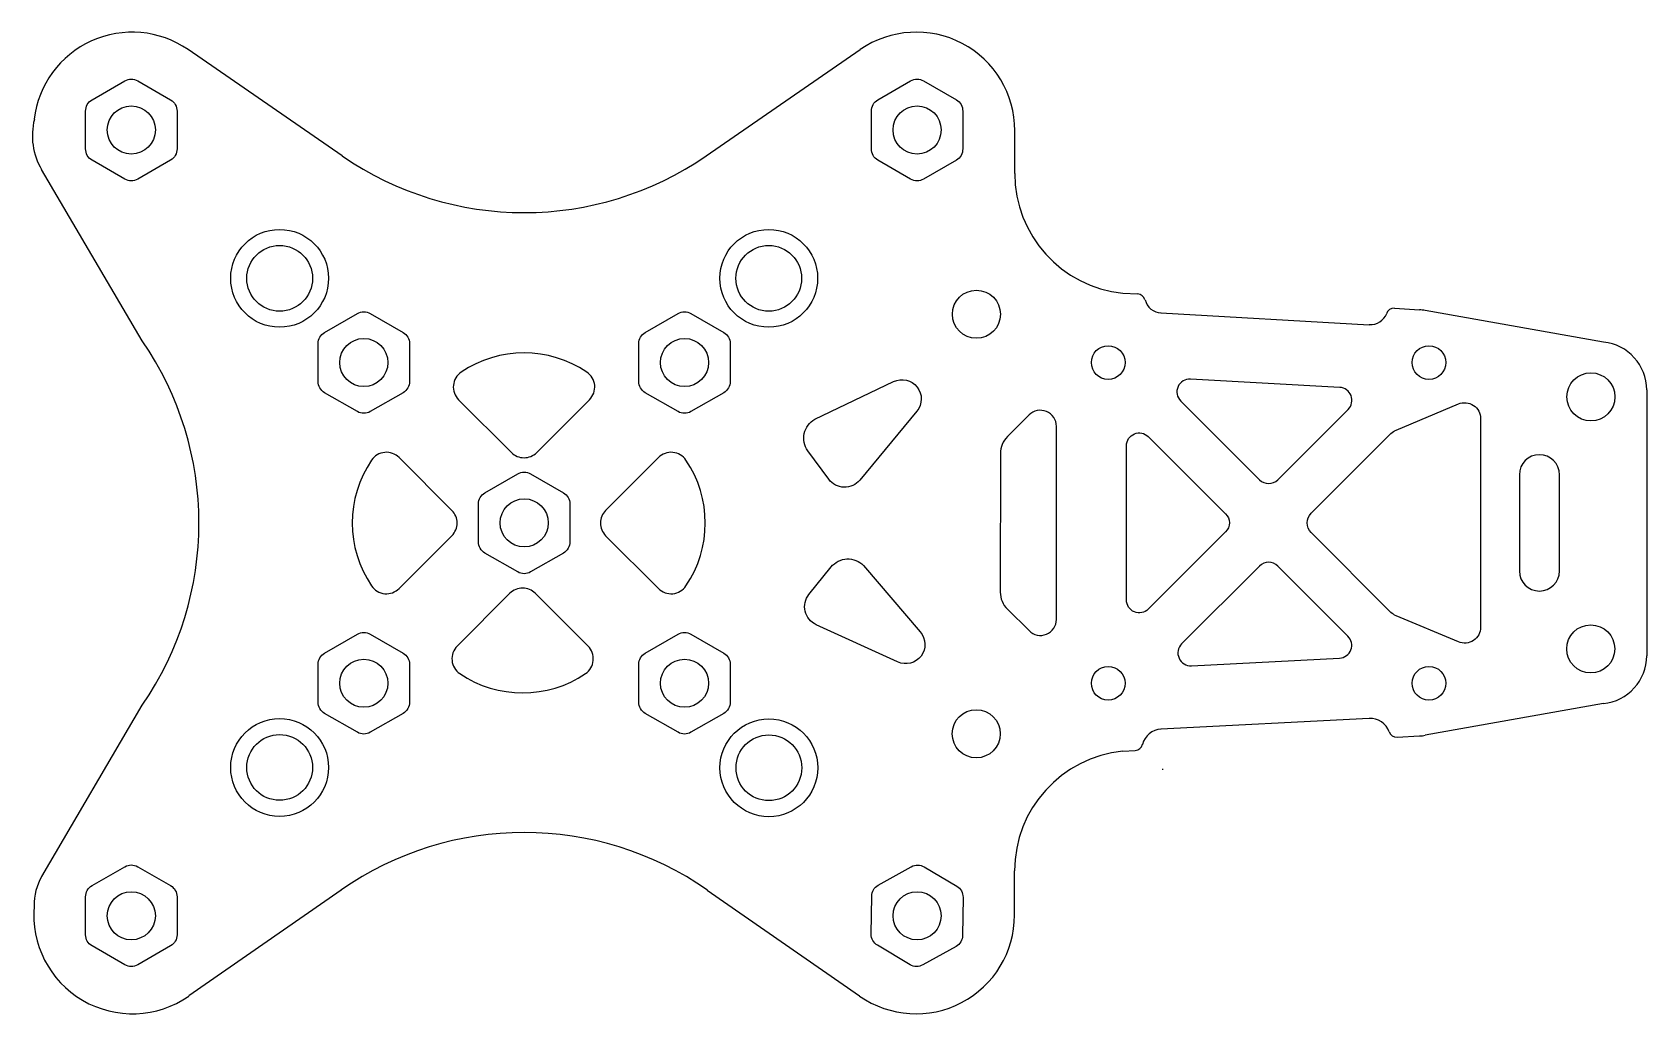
# Model space of a CAD drawing. Header units: millimetres. Extents: x -31 to 70, y -31 to 31.
import ezdxf

# ---------------------------------------------------------------- set-up
doc = ezdxf.new("R2010")
doc.units = ezdxf.units.MM
doc.layers.get('0').update_dxf_attribs({"linetype": 'CONTINUOUS'})

msp = doc.modelspace()

# ---------------------------------------------------------------- linework, layer by layer
for p, q in [((-11.35, 22.88), (-20.96, 29.51)), ((11.35, 22.88), (20.96, 29.51)), ((30.59, 21.79), (30.59, 24.44)), ((-23.83, 11.36), (-30.1, 22.03)), ((37.33, 14.33), (38.26, 14.28)), ((39.71, 13.09), (52.69, 12.36)), ((54.27, 13.38), (55.84, 13.29)), ((67.3, 11.27), (56.18, 13.25)), ((29.7, 13.01), (29.7, 13.01)), ((70, 8.29), (70, -8.28)), ((-30.08, -22.04), (-23.83, -11.37)), ((67.3, -11.27), (56.19, -13.24)), ((52.69, -12.19), (39.71, -12.86)), ((54.43, -13.36), (55.83, -13.28)), ((37.34, -14.23), (38.1, -14.19)), ((30.58, -24.46), (30.58, -21.69)), ((-11.42, -22.9), (-20.92, -29.5)), ((11.42, -22.9), (20.92, -29.5))]:
    msp.add_line(p, q)
for points in [[(-24.1, 27.56), (-22.05, 26.38, -0.267949), (-21.65, 25.68), (-21.65, 23.32, -0.267949), (-22.05, 22.62), (-24.1, 21.44, -0.267949), (-24.9, 21.44), (-26.95, 22.62, -0.267949), (-27.35, 23.32), (-27.35, 25.68, -0.267949), (-26.95, 26.38), (-24.9, 27.56, -0.267949)], [(24.1, 21.44), (22.05, 22.62, -0.267949), (21.65, 23.32), (21.65, 25.68, -0.267949), (22.05, 26.38), (24.1, 27.56, -0.267949), (24.9, 27.56), (26.95, 26.38, -0.267949), (27.35, 25.68), (27.35, 23.32, -0.267949), (26.95, 22.62), (24.9, 21.44, -0.267949)], [(-10.4, 6.94), (-12.45, 8.12, -0.267949), (-12.85, 8.82), (-12.85, 11.18, -0.267949), (-12.45, 11.88), (-10.4, 13.06, -0.267949), (-9.6, 13.06), (-7.55, 11.88, -0.267949), (-7.15, 11.18), (-7.15, 8.82, -0.267949), (-7.55, 8.12), (-9.6, 6.94, -0.267949)], [(9.6, 6.94), (7.55, 8.12, -0.267949), (7.15, 8.82), (7.15, 11.18, -0.267949), (7.55, 11.88), (9.6, 13.06, -0.267949), (10.4, 13.06), (12.45, 11.88, -0.267949), (12.85, 11.18), (12.85, 8.82, -0.267949), (12.45, 8.12), (10.4, 6.94, -0.267949)], [(3.91, 9.4, 0.305916), (-3.93, 9.4, 0.471527), (-4.09, 7.68), (-0.8, 4.39, 0.414214), (0.78, 4.39), (4.07, 7.68, 0.471527)], [(17.69, 4.49, -0.450736), (18.13, 6.47), (23.04, 8.81, -0.803469), (24.49, 6.97), (20.93, 2.67, -0.489075), (18.99, 2.72)], [(46.99, 2.69), (51.38, 7.08, 0.648051), (50.86, 8.45), (41.55, 8.97, 0.688687), (40.94, 7.6), (45.86, 2.69, 0.414214)], [(59.64, 0), (59.64, -6.5, -0.535775), (58.26, -7.42), (54.37, -5.79, -0.097499), (54.05, -5.58), (49.07, -0.6, -0.414214), (49.07, 0.6), (54.05, 5.58, -0.097499), (54.37, 5.79), (58.26, 7.42, -0.535775), (59.64, 6.5)], [(30.14, 5.38, 0.198777), (29.7, 4.32), (29.69, -4.31, 0.199047), (30.13, -5.38), (31.48, -6.72, 0.668179), (33.19, -6.02), (33.19, 6.02, 0.668179), (31.48, 6.73)], [(38.92, 5.38), (43.74, 0.57, -0.414214), (43.74, -0.56), (38.92, -5.38, -0.668179), (37.56, -4.81), (37.56, 4.82, -0.668179)], [(-9.52, -3.93, 0.471517), (-7.8, -4.09), (-4.51, -0.8, 0.414214), (-4.51, 0.78), (-7.8, 4.07, 0.471538), (-9.52, 3.91, 0.305916)], [(10.09, -3.93, 0.305916), (10.09, 3.91, 0.471517), (8.37, 4.07), (5.08, 0.78, 0.414214), (5.08, -0.8), (8.37, -4.09, 0.471538)], [(64.56, -3), (64.56, 3, 1), (62.06, 3), (62.06, -3, 1)], [(-0.4, -3.06), (-2.45, -1.88, -0.267949), (-2.85, -1.18), (-2.85, 1.18, -0.267949), (-2.45, 1.88), (-0.4, 3.06, -0.267949), (0.4, 3.06), (2.45, 1.88, -0.267949), (2.85, 1.18), (2.85, -1.18, -0.267949), (2.45, -1.88), (0.4, -3.06, -0.267949)], [(18.21, -6.35, -0.489075), (17.76, -4.46), (19.14, -2.75, -0.450736), (21.16, -2.66), (24.7, -6.8, -0.803469), (23.29, -8.67)], [(41.61, -8.91), (50.85, -8.43, 0.649805), (51.37, -7.07), (46.99, -2.69, 0.414214), (45.86, -2.69), (41, -7.54, 0.68687)], [(-0.89, -4.39), (-4.18, -7.68, 0.471527), (-4.01, -9.4, 0.305916), (3.82, -9.4, 0.471527), (3.98, -7.68), (0.69, -4.39, 0.414214)], [(-10.4, -13.06), (-12.45, -11.88, -0.267949), (-12.85, -11.18), (-12.85, -8.82, -0.267949), (-12.45, -8.12), (-10.4, -6.94, -0.267949), (-9.6, -6.94), (-7.55, -8.12, -0.267949), (-7.15, -8.82), (-7.15, -11.18, -0.267949), (-7.55, -11.88), (-9.6, -13.06, -0.267949)], [(9.6, -13.06), (7.55, -11.88, -0.267949), (7.15, -11.18), (7.15, -8.82, -0.267949), (7.55, -8.12), (9.6, -6.94, -0.267949), (10.4, -6.94), (12.45, -8.12, -0.267949), (12.85, -8.82), (12.85, -11.18, -0.267949), (12.45, -11.88), (10.4, -13.06, -0.267949)], [(-24.9, -27.56), (-26.95, -26.38, -0.267949), (-27.35, -25.68), (-27.35, -23.32, -0.267949), (-26.95, -22.62), (-24.9, -21.44, -0.267949), (-24.1, -21.44), (-22.05, -22.62, -0.267949), (-21.65, -23.32), (-21.65, -25.68, -0.267949), (-22.05, -26.38), (-24.1, -27.56, -0.267949)], [(24.06, -27.55), (22.03, -26.34, -0.267949), (21.63, -25.65), (21.67, -23.28, -0.267949), (22.07, -22.59), (24.14, -21.44, -0.267949), (24.94, -21.45), (26.97, -22.66, -0.267949), (27.37, -23.35), (27.33, -25.72, -0.267949), (26.93, -26.41), (24.86, -27.56, -0.267949)]]:
    msp.add_lwpolyline(points, format="xyb", close=True)
for centre, radius in [((-24.5, 24.5), 1.5), ((24.5, 24.5), 1.5), ((-15.25, 15.25), 3.05), ((15.25, 15.25), 3.05), ((-15.25, 15.25), 2.05), ((15.25, 15.25), 2.05), ((28.2, 13.01), 1.5), ((-10, 10), 1.5), ((10, 10), 1.5), ((36.42, 10), 1.05), ((56.42, 10), 1.05), ((66.52, 7.86), 1.5), ((0, 0), 1.5), ((66.51, -7.86), 1.5), ((-10, -10), 1.5), ((10, -10), 1.5), ((36.42, -10), 1.05), ((56.42, -10), 1.05), ((28.19, -13.15), 1.5), ((-15.25, -15.25), 3.05), ((15.26, -15.27), 3.05), ((-15.25, -15.25), 2.05), ((15.26, -15.27), 2.05), ((-24.5, -24.5), 1.5), ((24.5, -24.5), 1.5)]:
    msp.add_circle(centre, radius)
for centre, radius, start, end in [((-24.45, 24.45), 6.15, 55.4132, 173.2918), ((24.45, 24.45), 6.15, -0.0173, 124.5866), ((-26.48, 24.15), 4.19, 166.0256, 210.4411), ((0, 39.35), 20, 235.4132, 304.5866), ((38.09, 21.79), 7.5, 179.9827, 264.1798), ((38.23, 13.78), 0.5, 14.9912, 86.7812), ((39.78, 14.19), 1.1, 194.9912, 266.7812), ((54.24, 12.88), 0.5, 86.7812, 158.5713), ((55.67, 10.39), 2.9, 79.9341, 86.7812), ((52.76, 13.46), 1.1, 266.7812, 338.5713), ((-40.28, -0.01), 20, -34.6214, 34.631), ((67, 8.29), 3, 0, 84.1798), ((67, -8.28), 3, -84.3489, 0), ((39.78, -14.11), 1.25, 92.936, 166.3344), ((52.76, -13.44), 1.25, 19.5375, 92.936), ((54.41, -12.86), 0.5, 199.5375, 272.936), ((38.08, -13.69), 0.5, 272.936, 346.3344), ((55.68, -10.39), 2.9, 272.936, 280.0826), ((38.08, -21.7), 7.5, 95.6511, 179.9827), ((39.78, -14.11), 1.25, 270, 272.936), ((0, -39.31), 20, 55.1646, 124.8353), ((-27.12, -23.77), 3.43, 149.6207, 181.7295), ((-24.43, -24.46), 6.15, 174.5469, 304.8353), ((24.43, -24.46), 6.15, 235.1646, 360)]:
    msp.add_arc(centre, radius, start, end)

doc.saveas('drawing.dxf')
